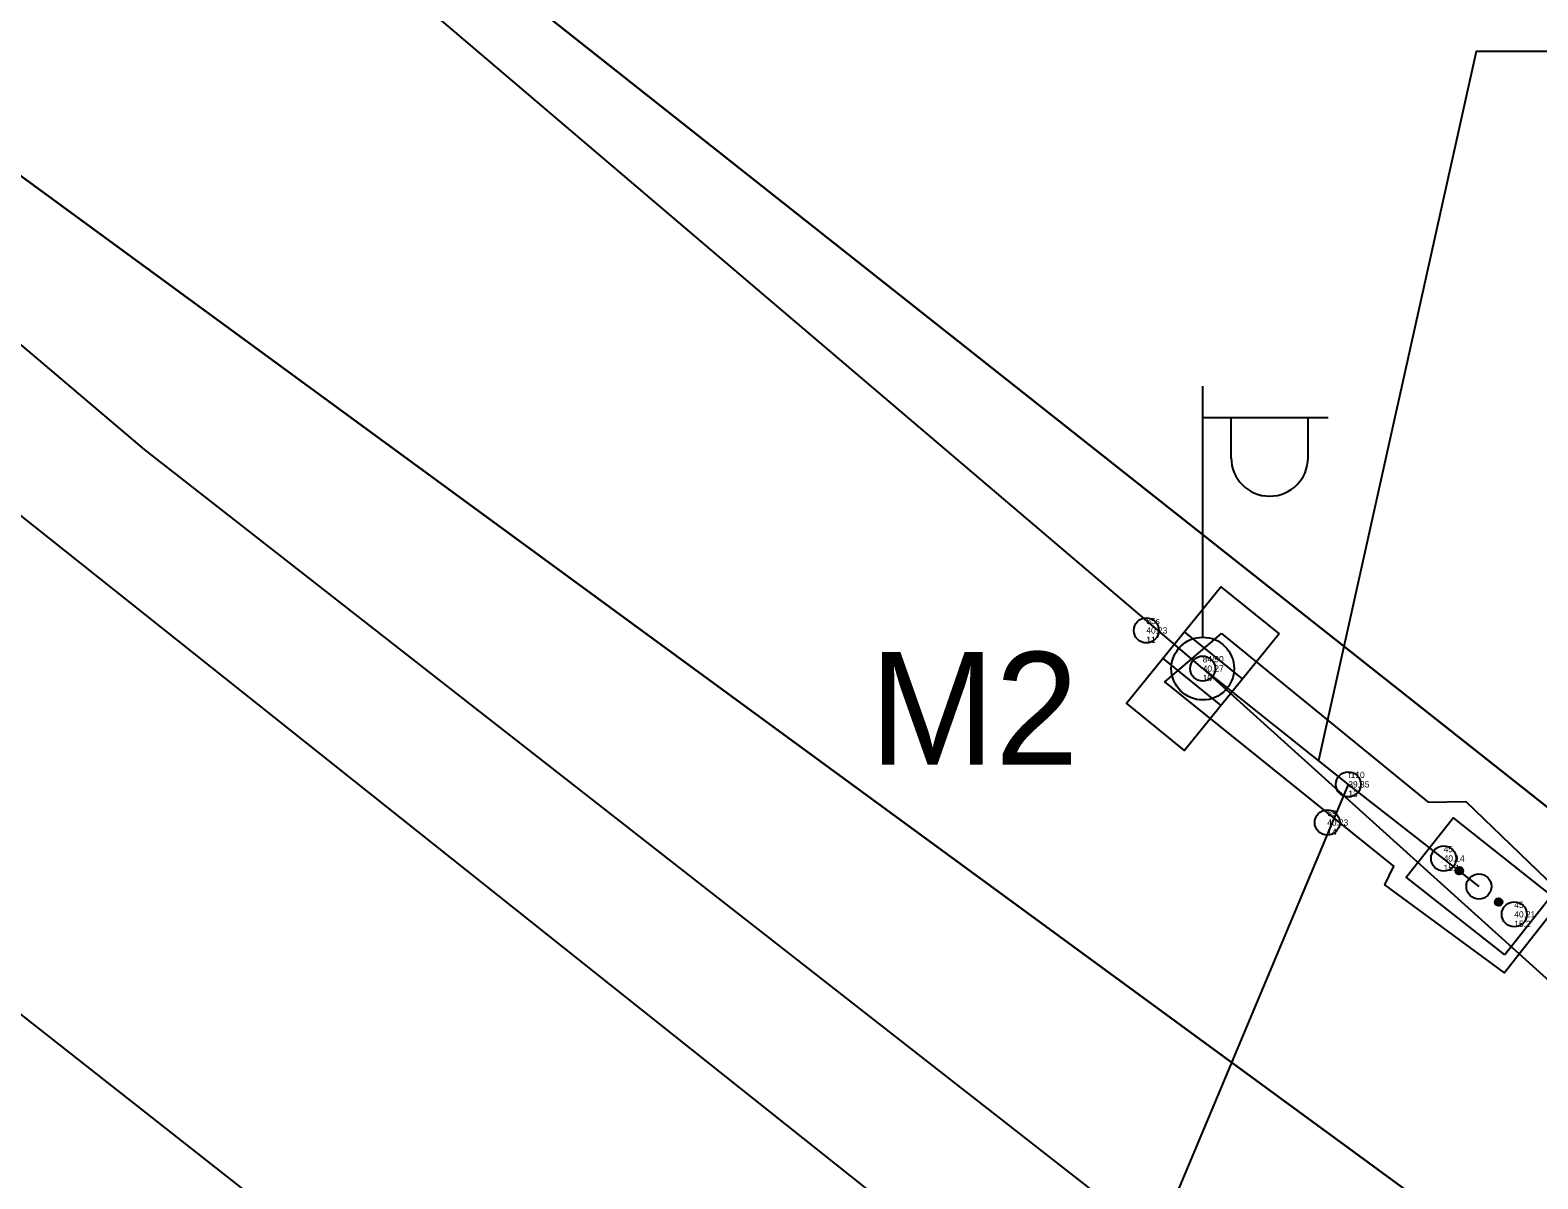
# Model space of a CAD drawing. Extents: x 642011 to 642213, y 6471913 to 6472059.
# Drawn here: x 642123.55 to 642135.56, y 6471991.33 to 6472000.48 of the extents above; entities that cross this region are included whole.
import ezdxf

# ---------------------------------------------------------------- set-up
doc = ezdxf.new("R2010")
doc.units = 0
for name, color, linetype in [('ABIJOONIS', 7, 'Continuous'), ('ELRAJATISMP', 7, 'Continuous'), ('KOORDPUNKT', 7, 'Continuous'), ('MOOTKOOD', 7, 'Continuous'), ('MOOTKORG-EH2000', 7, 'Continuous'), ('MOOTMPUNKT', 7, 'Continuous'), ('MOOTNR', 7, 'Continuous'), ('MOOTPIIR', 7, 'Continuous'), ('MPOHULIIN', 7, 'Continuous'), ('PIIR', 7, 'Continuous'), ('POST', 7, 'Continuous'), ('SIRAJATIS', 7, 'Continuous'), ('SITRASS', 7, 'Continuous'), ('TEE', 7, 'Continuous')]:
    doc.layers.add(name, color=color, linetype=linetype)

msp = doc.modelspace()

# ---------------------------------------------------------------- linework, layer by layer
at = {"layer": 'ABIJOONIS'}
msp.add_lwpolyline([(642153.866, 6472000.307), (642135.071, 6472000.307), (642133.815, 6471994.659)], dxfattribs=at)
at = {"layer": 'ELRAJATISMP'}
for p, q in [((642133.209, 6471995.31), (642132.746, 6471995.685)), ((642133.038, 6471995.099), (642132.575, 6471995.474))]:
    msp.add_line(p, q, dxfattribs=at)
msp.add_lwpolyline([(642133.5, 6471995.668), (642132.748, 6471994.74), (642132.284, 6471995.116), (642133.036, 6471996.044)], close=True, dxfattribs=at)
at = {"layer": 'KOORDPUNKT'}
msp.add_lwpolyline([(642134.052, 6471994.47), (642131.701, 6471988.869), (642129.201, 6471988.869)], dxfattribs=at)
at = {"layer": 'MOOTMPUNKT'}
for centre in [(642132.443, 6471995.696), (642132.892, 6471995.392), (642134.052, 6471994.47), (642133.884, 6471994.166), (642134.811, 6471993.88), (642135.092, 6471993.657), (642135.374, 6471993.435)]:
    msp.add_circle(centre, 0.1, dxfattribs=at)
at = {"layer": 'MOOTPIIR'}
msp.add_lwpolyline([(642133.042, 6471995.672), (642134.687, 6471994.327), (642134.987, 6471994.334), (642135.774, 6471993.576), (642135.295, 6471992.968), (642134.343, 6471993.669), (642134.415, 6471993.819), (642132.591, 6471995.286)], close=True, dxfattribs=at)
at = {"layer": 'MPOHULIIN'}
msp.add_lwpolyline([(642188.981, 6471946.637), (642169.975, 6471961.956), (642132.892, 6471995.392), (642123.831, 6472003.107)], dxfattribs=at)
at = {"layer": 'PIIR'}
for points in [[(642055.528, 6472052.032), (642074.19, 6472036.84), (642073.54, 6472035.99), (642079.91, 6472031.22), (642111.27, 6472008.25), (642146.78, 6471982.26), (642155.27, 6471975.12), (642170.2, 6471962.73), (642186.7, 6471949.52), (642204.412, 6471934.367)], [(642135.143, 6472052.032), (642177.19, 6472018.85), (642148.4, 6471984.2), (642083.42, 6472035.57), (642098.091, 6472052.032)]]:
    msp.add_lwpolyline(points, dxfattribs=at)
msp.add_lwpolyline([(642148.4, 6471984.2), (642146.78, 6471982.26), (642111.27, 6472008.25), (642079.91, 6472031.22), (642083.42, 6472035.57)], close=True, dxfattribs=at)
at = {"layer": 'POST'}
for p, q in [((642132.892, 6471995.642), (642132.892, 6471997.642)), ((642132.892, 6471997.392), (642133.892, 6471997.392)), ((642133.119, 6471997.071), (642133.119, 6471997.392)), ((642133.731, 6471997.071), (642133.731, 6471997.392)), ((642132.892, 6471995.392), (642132.892, 6471995.392))]:
    msp.add_line(p, q, dxfattribs=at)
msp.add_circle((642132.892, 6471995.392), 0.25, dxfattribs=at)
msp.add_arc((642133.425, 6471997.071), 0.306, 180, 0, dxfattribs=at)
at = {"layer": 'SIRAJATIS'}
msp.add_lwpolyline([(642135.299, 6471993.112), (642134.514, 6471993.732), (642134.886, 6471994.203), (642135.671, 6471993.583)], close=True, dxfattribs=at)
for centre, radius in [((642134.936, 6471993.782), 0.0304), ((642134.936, 6471993.782), 0.029), ((642134.936, 6471993.782), 0.0277), ((642134.936, 6471993.782), 0.0263), ((642134.936, 6471993.782), 0.0249), ((642134.936, 6471993.782), 0.0236), ((642134.936, 6471993.782), 0.0222), ((642134.936, 6471993.782), 0.0209), ((642134.936, 6471993.782), 0.0195), ((642134.936, 6471993.782), 0.0181), ((642134.936, 6471993.782), 0.0168), ((642134.936, 6471993.782), 0.0154), ((642134.936, 6471993.782), 0.014), ((642134.936, 6471993.782), 0.0127), ((642134.936, 6471993.782), 0.0113), ((642134.936, 6471993.782), 0.00996), ((642134.936, 6471993.782), 0.0086), ((642134.936, 6471993.782), 0.00724), ((642134.936, 6471993.782), 0.00587), ((642134.936, 6471993.782), 0.00451), ((642134.936, 6471993.782), 0.00315), ((642134.936, 6471993.782), 0.00179), ((642134.936, 6471993.782), 0.000426), ((642135.249, 6471993.533), 0.0304), ((642135.249, 6471993.533), 0.029), ((642135.249, 6471993.533), 0.0277), ((642135.249, 6471993.533), 0.0263), ((642135.249, 6471993.533), 0.0249), ((642135.249, 6471993.533), 0.0236), ((642135.249, 6471993.533), 0.0222), ((642135.249, 6471993.533), 0.0209), ((642135.249, 6471993.533), 0.0195), ((642135.249, 6471993.533), 0.0181), ((642135.249, 6471993.533), 0.0168), ((642135.249, 6471993.533), 0.0154), ((642135.249, 6471993.533), 0.014), ((642135.249, 6471993.533), 0.0127), ((642135.249, 6471993.533), 0.0113), ((642135.249, 6471993.533), 0.00996), ((642135.249, 6471993.533), 0.0086), ((642135.249, 6471993.533), 0.00724), ((642135.249, 6471993.533), 0.00587), ((642135.249, 6471993.533), 0.00451), ((642135.249, 6471993.533), 0.00315), ((642135.249, 6471993.533), 0.00179), ((642135.249, 6471993.533), 0.000426)]:
    msp.add_circle(centre, radius, dxfattribs=at)
at = {"layer": 'SITRASS'}
msp.add_lwpolyline([(642132.892, 6471995.392), (642134.052, 6471994.47), (642135.092, 6471993.657)], dxfattribs=at)
msp.add_lwpolyline([(642132.892, 6471995.392), (642134.052, 6471994.47), (642135.092, 6471993.657)], dxfattribs=at)
at = {"layer": 'TEE'}
for points in [[(642185.306, 6471942.98), (642180.941, 6471946.534), (642171.256, 6471954.365), (642153.477, 6471969.856), (642154.958, 6471971.99), (642153.566, 6471973.386), (642153.495, 6471974.667), (642149.137, 6471978.135), (642148.146, 6471977.701), (642140.89, 6471983.962), (642132.244, 6471991.056), (642124.462, 6471997.136), (642120.865, 6472000.186)], [(642117.761, 6471997.13), (642127.037, 6471989.838), (642135.887, 6471982.715), (642142.876, 6471977.864), (642144.269, 6471976.984), (642146.619, 6471977.031), (642147.081, 6471977.233), (642138.426, 6471984.553), (642131.75, 6471990.028), (642121.917, 6471997.85), (642120.024, 6471999.358)]]:
    msp.add_lwpolyline(points, dxfattribs=at)

# ---------------------------------------------------------------- texts
at = {"layer": 'ABIJOONIS'}
msp.add_text('M2', height=0.896, rotation=359.996, dxfattribs=at).set_placement((642130.239, 6471994.628))
at = {"layer": 'MOOTKOOD'}
for s, p in [('55s', (642132.443, 6471995.746)), ('84/90', (642132.892, 6471995.442)), ('t110', (642134.052, 6471994.52)), ('69', (642133.884, 6471994.216)), ('45', (642134.811, 6471993.93)), ('45', (642135.374, 6471993.485))]:
    msp.add_text(s, height=0.05, dxfattribs=at).set_placement(p)
at = {"layer": 'MOOTKORG-EH2000'}
for s, p in [('40.23', (642132.443, 6471995.671)), ('40.27', (642132.892, 6471995.367)), ('39.35', (642134.052, 6471994.445)), ('40.23', (642133.884, 6471994.141)), ('40.14', (642134.811, 6471993.855)), ('40.21', (642135.374, 6471993.41))]:
    msp.add_text(s, height=0.05, dxfattribs=at).set_placement(p)
at = {"layer": 'MOOTNR'}
for s, p in [('11', (642132.443, 6471995.596)), ('10', (642132.892, 6471995.292)), ('13', (642134.052, 6471994.37)), ('14', (642133.884, 6471994.066)), ('15.1', (642134.811, 6471993.78)), ('15.2', (642135.374, 6471993.335))]:
    msp.add_text(s, height=0.05, dxfattribs=at).set_placement(p)

doc.saveas('drawing.dxf')
